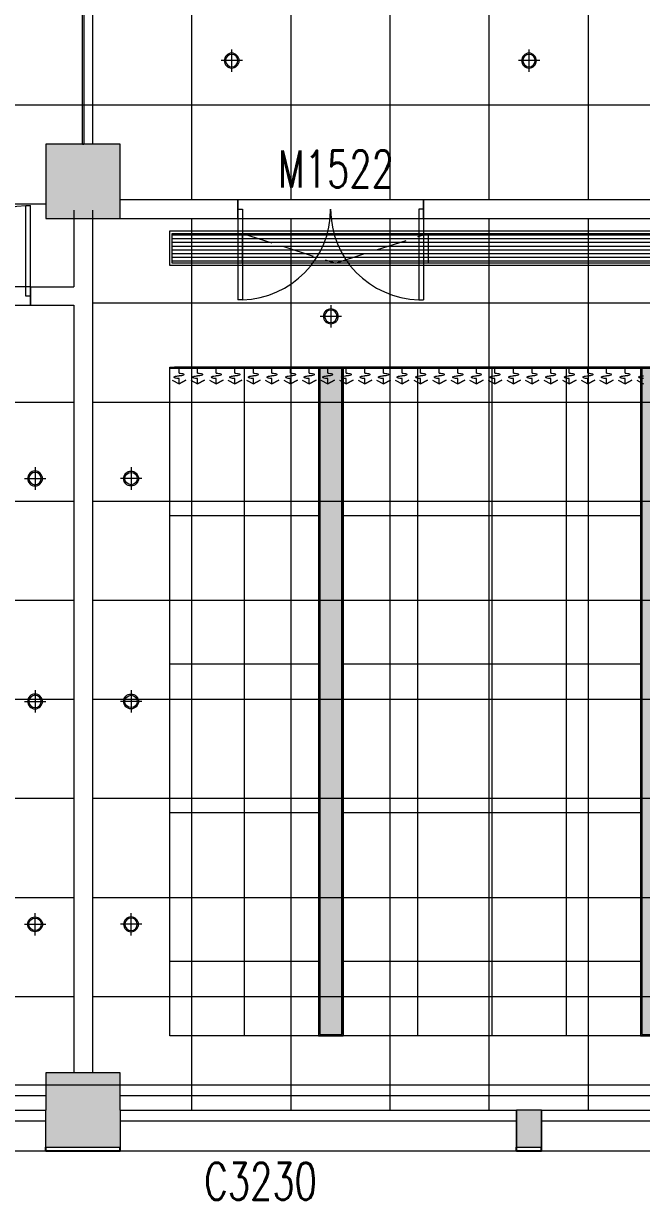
# Model space of a CAD drawing. Header units: millimetres. Extents: x 164760 to 3716174, y -1766400 to 11969.
# Drawn here: x 3497797 to 3502784, y -1647068 to -1637540 of the extents above; entities that cross this region are included whole.
import ezdxf

# ---------------------------------------------------------------- set-up
doc = ezdxf.new("R2010")
doc.units = ezdxf.units.MM
doc.header["$LTSCALE"] = 1000
doc.linetypes.add('DASH', pattern=[0.35, 0.25, -0.1])
doc.linetypes.add('DOTE', pattern=[2.42, 2, -0.2, 0.02, -0.2])
doc.layers.get('0').update_dxf_attribs({"color": 253, "linetype": 'CONTINUOUS'})
for name, color, linetype, lineweight in [('COLUMN', 253, 'CONTINUOUS', 0), ('DOOR【门】', 253, 'CONTINUOUS', 0), ('FC-FLOOR【地材分格】', 253, 'CONTINUOUS', 0), ('FF-Win【窗】', 253, 'CONTINUOUS', 0), ('PUB_HATCH', 253, 'CONTINUOUS', 0), ('RC-FCU【空调设备】', 253, 'CONTINUOUS', 0), ('RC-LIGHT【天花灯具】', 253, 'CONTINUOUS', 0), ('RC-Modelling【天花造型】', 253, 'CONTINUOUS', 0), ('RC-STR【天花细线】', 253, 'CONTINUOUS', 0), ('Wall【墙体】', 253, 'CONTINUOUS', 0)]:
    doc.layers.add(name, color=color, linetype=linetype, lineweight=lineweight)
doc.layers.add('SURFACE', color=253, linetype='CONTINUOUS')
doc.layers.add('WINDOW_TEXT', color=253, linetype='CONTINUOUS')
doc.styles.add('_TCH_WINDOW', font='SIMPLEX', dxfattribs={"bigfont": 'GBCBIG'})
pattern_1 = [(0, (3778355.65, -1406196.8), (0, 800), []), (90, (3778355.65, -1406196.8), (-800, 5e-14), [])]

# ---------------------------------------------------------------- blocks, each defined once
blk = doc.blocks.new('$WINLIB2D$00000004')
for p, q in [((-0.5, 0.5), (0.5, 0.5)), ((-0.5, 0.5), (-0.5, -0.5)), ((0.5, -0.5), (0.5, 0.5)), ((-0.5, 0.2406), (0.5, 0.2406)), ((-0.5, -0.5), (0.5, -0.5))]:
    blk.add_line(p, q)
blk = doc.blocks.new('海龙_0918165925')
at = {"layer": 'PUB_HATCH'}
for points in [[(-32700, -9000), (-32100, -9000), (-32100, -8400), (-32700, -8400)], [(-32700, -16500), (-32100, -16500), (-32100, -15900), (-32700, -15900)], [(-28900, -16500), (-28700, -16500), (-28700, -16200), (-28900, -16200)]]:
    blk.add_hatch(color=256, dxfattribs=at).paths.add_polyline_path(points)
at = {"layer": 'COLUMN'}
for p, q in [((-32100, -8400), (-32700, -8400)), ((-32700, -8400), (-32700, -9000)), ((-32100, -9000), (-32100, -8400)), ((-32700, -9000), (-32100, -9000)), ((-32100, -15900), (-32700, -15900)), ((-32700, -15900), (-32700, -16200)), ((-32100, -16200), (-32100, -15900)), ((-32700, -16500), (-32100, -16500))]:
    blk.add_line(p, q, dxfattribs=at)
blk = doc.blocks.new('$DorLib2D$00000002')
for p, q in [((-0.5, 0), (-0.5, 0.4875)), ((-0.475, 0.4875), (-0.5, 0.4875)), ((-0.475, 0), (-0.475, 0.4875)), ((0.475, 0), (0.475, 0.4875)), ((0.475, 0.4875), (0.5, 0.4875)), ((0.5, 0), (0.5, 0.4875)), ((-0.5, 0), (-0.475, 0)), ((0.5, 0), (0.475, 0))]:
    blk.add_line(p, q)
at = {"lineweight": 13}
for centre, start, end in [((-0.4875, 0), 0, 88.53072), ((0.4875, 0), 91.46928, 180)]:
    blk.add_arc(centre, 0.4875, start, end, dxfattribs=at)
blk = doc.blocks.new('圆形筒灯')
at = {"color": 251, "linetype": 'DOTE', "ltscale": 43.504693}
blk.add_line((0, 90.6), (0, -90.6), dxfattribs=at)
at = {"color": 251, "linetype": 'DOTE', "ltscale": 41.297046}
blk.add_line((86, 0), (-86, 0), dxfattribs=at)
blk.add_ellipse((0, 0), major_axis=(-42.4, 42.4), ratio=1, start_param=2.355868237233172, end_param=8.639053544412757)
at = {"color": 251}
blk.add_ellipse((0, 0), major_axis=(35.4, 35.4), ratio=1, start_param=5.49871431692557, end_param=11.78189962410516, dxfattribs=at)
blk = doc.blocks.new('*U408')
for p, q in [((0, -12), (0, 0)), ((0, 0), (13050, 0)), ((13050, -12), (0, -12)), ((75, -49.3), (75, -12)), ((75, -136.2), (75, -93.2)), ((225, -49.3), (225, -12)), ((225, -136.2), (225, -93.2)), ((375, -49.3), (375, -12)), ((375, -136.2), (375, -93.2)), ((525, -49.3), (525, -12)), ((525, -136.2), (525, -93.2)), ((675, -49.3), (675, -12)), ((675, -136.2), (675, -93.2)), ((825, -49.3), (825, -12)), ((825, -136.2), (825, -93.2)), ((975, -49.3), (975, -12)), ((975, -136.2), (975, -93.2)), ((1125, -49.3), (1125, -12)), ((1125, -136.2), (1125, -93.2)), ((1275, -49.3), (1275, -12)), ((1275, -136.2), (1275, -93.2)), ((1425, -49.3), (1425, -12)), ((1425, -136.2), (1425, -93.2)), ((1575, -49.3), (1575, -12)), ((1575, -136.2), (1575, -93.2)), ((1725, -49.3), (1725, -12)), ((1725, -136.2), (1725, -93.2)), ((1875, -49.3), (1875, -12)), ((1875, -136.2), (1875, -93.2)), ((2025, -49.3), (2025, -12)), ((2025, -136.2), (2025, -93.2)), ((2175, -49.3), (2175, -12)), ((2175, -136.2), (2175, -93.2)), ((2325, -49.3), (2325, -12)), ((2325, -136.2), (2325, -93.2)), ((2475, -49.3), (2475, -12)), ((2475, -136.2), (2475, -93.2)), ((2625, -49.3), (2625, -12)), ((2625, -136.2), (2625, -93.2)), ((2775, -49.3), (2775, -12)), ((2775, -136.2), (2775, -93.2)), ((2925, -49.3), (2925, -12)), ((2925, -136.2), (2925, -93.2)), ((3075, -49.3), (3075, -12)), ((3075, -136.2), (3075, -93.2)), ((3225, -49.3), (3225, -12)), ((3225, -136.2), (3225, -93.2)), ((3375, -49.3), (3375, -12)), ((3375, -136.2), (3375, -93.2)), ((3525, -49.3), (3525, -12)), ((3525, -136.2), (3525, -93.2)), ((3675, -49.3), (3675, -12)), ((3675, -136.2), (3675, -93.2)), ((19.6, -104.5), (75, -136.2)), ((130.4, -104.5), (75, -136.2)), ((75, -136.2), (130.4, -104.5)), ((169.6, -104.5), (225, -136.2)), ((280.4, -104.5), (225, -136.2)), ((225, -136.2), (280.4, -104.5)), ((319.6, -104.5), (375, -136.2)), ((430.4, -104.5), (375, -136.2)), ((375, -136.2), (430.4, -104.5)), ((469.6, -104.5), (525, -136.2)), ((580.4, -104.5), (525, -136.2)), ((525, -136.2), (580.4, -104.5)), ((619.6, -104.5), (675, -136.2)), ((730.4, -104.5), (675, -136.2)), ((675, -136.2), (730.4, -104.5)), ((769.6, -104.5), (825, -136.2)), ((880.4, -104.5), (825, -136.2)), ((825, -136.2), (880.4, -104.5)), ((919.6, -104.5), (975, -136.2)), ((1030.4, -104.5), (975, -136.2)), ((975, -136.2), (1030.4, -104.5)), ((1069.6, -104.5), (1125, -136.2)), ((1180.4, -104.5), (1125, -136.2)), ((1125, -136.2), (1180.4, -104.5)), ((1219.6, -104.5), (1275, -136.2)), ((1330.4, -104.5), (1275, -136.2)), ((1275, -136.2), (1330.4, -104.5)), ((1369.6, -104.5), (1425, -136.2)), ((1480.4, -104.5), (1425, -136.2)), ((1425, -136.2), (1480.4, -104.5)), ((1519.6, -104.5), (1575, -136.2)), ((1630.4, -104.5), (1575, -136.2)), ((1575, -136.2), (1630.4, -104.5)), ((1669.6, -104.5), (1725, -136.2)), ((1780.4, -104.5), (1725, -136.2)), ((1725, -136.2), (1780.4, -104.5)), ((1819.6, -104.5), (1875, -136.2)), ((1930.4, -104.5), (1875, -136.2)), ((1875, -136.2), (1930.4, -104.5)), ((1969.6, -104.5), (2025, -136.2)), ((2080.4, -104.5), (2025, -136.2)), ((2025, -136.2), (2080.4, -104.5)), ((2119.6, -104.5), (2175, -136.2)), ((2230.4, -104.5), (2175, -136.2)), ((2175, -136.2), (2230.4, -104.5)), ((2269.6, -104.5), (2325, -136.2)), ((2380.4, -104.5), (2325, -136.2)), ((2325, -136.2), (2380.4, -104.5)), ((2419.6, -104.5), (2475, -136.2)), ((2530.4, -104.5), (2475, -136.2)), ((2475, -136.2), (2530.4, -104.5)), ((2569.6, -104.5), (2625, -136.2)), ((2680.4, -104.5), (2625, -136.2)), ((2625, -136.2), (2680.4, -104.5)), ((2719.6, -104.5), (2775, -136.2)), ((2830.4, -104.5), (2775, -136.2)), ((2775, -136.2), (2830.4, -104.5)), ((2869.6, -104.5), (2925, -136.2)), ((2980.4, -104.5), (2925, -136.2)), ((2925, -136.2), (2980.4, -104.5)), ((3019.6, -104.5), (3075, -136.2)), ((3130.4, -104.5), (3075, -136.2)), ((3075, -136.2), (3130.4, -104.5)), ((3169.6, -104.5), (3225, -136.2)), ((3280.4, -104.5), (3225, -136.2)), ((3225, -136.2), (3280.4, -104.5)), ((3319.6, -104.5), (3375, -136.2)), ((3430.4, -104.5), (3375, -136.2)), ((3375, -136.2), (3430.4, -104.5)), ((3469.6, -104.5), (3525, -136.2)), ((3580.4, -104.5), (3525, -136.2)), ((3525, -136.2), (3580.4, -104.5)), ((3619.6, -104.5), (3675, -136.2)), ((3730.4, -104.5), (3675, -136.2)), ((3675, -136.2), (3730.4, -104.5)), ((3769.6, -104.5), (3825, -136.2))]:
    blk.add_line(p, q)
at = {"extrusion": (0, 0, -1)}
for centre, major_axis, start_param, end_param in [((40, -82.2), (3.69, -3.69), 1.137309, 3.57508), ((72.5, -170.8), (-70.4, -70.4), 2.004284, 2.381239), ((72.5, 6.4), (70.4, -70.4), 0.760354, 1.137309), ((77.5, -148.9), (-70.4, -70.4), 2.33115, 2.708105), ((77.5, 28.3), (70.4, -70.4), 0.433488, 0.810442), ((110, -60.3), (3.69, -3.69), 4.278901, 6.716673), ((190, -82.2), (3.69, -3.69), 1.137309, 3.57508), ((222.5, -170.8), (-70.4, -70.4), 2.004284, 2.381239), ((222.5, 6.4), (70.4, -70.4), 0.760354, 1.137309), ((227.5, -148.9), (-70.4, -70.4), 2.33115, 2.708105), ((227.5, 28.3), (70.4, -70.4), 0.433488, 0.810442), ((260, -60.3), (3.69, -3.69), 4.278901, 6.716673), ((340, -82.2), (3.69, -3.69), 1.137309, 3.57508), ((372.5, -170.8), (-70.4, -70.4), 2.004284, 2.381239), ((372.5, 6.4), (70.4, -70.4), 0.760354, 1.137309), ((377.5, -148.9), (-70.4, -70.4), 2.33115, 2.708105), ((377.5, 28.3), (70.4, -70.4), 0.433488, 0.810442), ((410, -60.3), (3.69, -3.69), 4.278901, 6.716673), ((490, -82.2), (3.69, -3.69), 1.137309, 3.57508), ((522.5, -170.8), (-70.4, -70.4), 2.004284, 2.381239), ((522.5, 6.4), (70.4, -70.4), 0.760354, 1.137309), ((527.5, -148.9), (-70.4, -70.4), 2.33115, 2.708105), ((527.5, 28.3), (70.4, -70.4), 0.433488, 0.810442), ((560, -60.3), (3.69, -3.69), 4.278901, 6.716673), ((640, -82.2), (3.69, -3.69), 1.137309, 3.57508), ((672.5, -170.8), (-70.4, -70.4), 2.004284, 2.381239), ((672.5, 6.4), (70.4, -70.4), 0.760354, 1.137309), ((677.5, -148.9), (-70.4, -70.4), 2.33115, 2.708105), ((677.5, 28.3), (70.4, -70.4), 0.433488, 0.810442), ((710, -60.3), (3.69, -3.69), 4.278901, 6.716673), ((790, -82.2), (3.69, -3.69), 1.137309, 3.57508), ((822.5, -170.8), (-70.4, -70.4), 2.004284, 2.381239), ((822.5, 6.4), (70.4, -70.4), 0.760354, 1.137309), ((827.5, -148.9), (-70.4, -70.4), 2.33115, 2.708105), ((827.5, 28.3), (70.4, -70.4), 0.433488, 0.810442), ((860, -60.3), (3.69, -3.69), 4.278901, 6.716673), ((940, -82.2), (3.69, -3.69), 1.137309, 3.57508), ((972.5, -170.8), (-70.4, -70.4), 2.004284, 2.381239), ((972.5, 6.4), (70.4, -70.4), 0.760354, 1.137309), ((977.5, -148.9), (-70.4, -70.4), 2.33115, 2.708105), ((977.5, 28.3), (70.4, -70.4), 0.433488, 0.810442), ((1010, -60.3), (3.69, -3.69), 4.278901, 6.716673), ((1090, -82.2), (3.69, -3.69), 1.137309, 3.57508), ((1122.5, -170.8), (-70.4, -70.4), 2.004284, 2.381239), ((1122.5, 6.4), (70.4, -70.4), 0.760354, 1.137309), ((1127.5, -148.9), (-70.4, -70.4), 2.33115, 2.708105), ((1127.5, 28.3), (70.4, -70.4), 0.433488, 0.810442), ((1160, -60.3), (3.69, -3.69), 4.278901, 6.716673), ((1240, -82.2), (3.69, -3.69), 1.137309, 3.57508), ((1272.5, -170.8), (-70.4, -70.4), 2.004284, 2.381239), ((1272.5, 6.4), (70.4, -70.4), 0.760354, 1.137309), ((1277.5, -148.9), (-70.4, -70.4), 2.33115, 2.708105), ((1277.5, 28.3), (70.4, -70.4), 0.433488, 0.810442), ((1310, -60.3), (3.69, -3.69), 4.278901, 6.716673), ((1390, -82.2), (3.69, -3.69), 1.137309, 3.57508), ((1422.5, -170.8), (-70.4, -70.4), 2.004284, 2.381239), ((1422.5, 6.4), (70.4, -70.4), 0.760354, 1.137309), ((1427.5, -148.9), (-70.4, -70.4), 2.33115, 2.708105), ((1427.5, 28.3), (70.4, -70.4), 0.433488, 0.810442), ((1460, -60.3), (3.69, -3.69), 4.278901, 6.716673), ((1540, -82.2), (3.69, -3.69), 1.137309, 3.57508), ((1572.5, -170.8), (-70.4, -70.4), 2.004284, 2.381239), ((1572.5, 6.4), (70.4, -70.4), 0.760354, 1.137309), ((1577.5, -148.9), (-70.4, -70.4), 2.33115, 2.708105), ((1577.5, 28.3), (70.4, -70.4), 0.433488, 0.810442), ((1610, -60.3), (3.69, -3.69), 4.278901, 6.716673), ((1690, -82.2), (3.69, -3.69), 1.137309, 3.57508), ((1722.5, -170.8), (-70.4, -70.4), 2.004284, 2.381239), ((1722.5, 6.4), (70.4, -70.4), 0.760354, 1.137309), ((1727.5, -148.9), (-70.4, -70.4), 2.33115, 2.708105), ((1727.5, 28.3), (70.4, -70.4), 0.433488, 0.810442), ((1760, -60.3), (3.69, -3.69), 4.278901, 6.716673), ((1840, -82.2), (3.69, -3.69), 1.137309, 3.57508), ((1872.5, -170.8), (-70.4, -70.4), 2.004284, 2.381239), ((1872.5, 6.4), (70.4, -70.4), 0.760354, 1.137309), ((1877.5, -148.9), (-70.4, -70.4), 2.33115, 2.708105), ((1877.5, 28.3), (70.4, -70.4), 0.433488, 0.810442), ((1910, -60.3), (3.69, -3.69), 4.278901, 6.716673), ((1990, -82.2), (3.69, -3.69), 1.137309, 3.57508), ((2022.5, -170.8), (-70.4, -70.4), 2.004284, 2.381239), ((2022.5, 6.4), (70.4, -70.4), 0.760354, 1.137309), ((2027.5, -148.9), (-70.4, -70.4), 2.33115, 2.708105), ((2027.5, 28.3), (70.4, -70.4), 0.433488, 0.810442), ((2060, -60.3), (3.69, -3.69), 4.278901, 6.716673), ((2140, -82.2), (3.69, -3.69), 1.137309, 3.57508), ((2172.5, -170.8), (-70.4, -70.4), 2.004284, 2.381239), ((2172.5, 6.4), (70.4, -70.4), 0.760354, 1.137309), ((2177.5, -148.9), (-70.4, -70.4), 2.33115, 2.708105), ((2177.5, 28.3), (70.4, -70.4), 0.433488, 0.810442), ((2210, -60.3), (3.69, -3.69), 4.278901, 6.716673), ((2290, -82.2), (3.69, -3.69), 1.137309, 3.57508), ((2322.5, -170.8), (-70.4, -70.4), 2.004284, 2.381239), ((2322.5, 6.4), (70.4, -70.4), 0.760354, 1.137309), ((2327.5, -148.9), (-70.4, -70.4), 2.33115, 2.708105), ((2327.5, 28.3), (70.4, -70.4), 0.433488, 0.810442), ((2360, -60.3), (3.69, -3.69), 4.278901, 6.716673), ((2440, -82.2), (3.69, -3.69), 1.137309, 3.57508), ((2472.5, -170.8), (-70.4, -70.4), 2.004284, 2.381239), ((2472.5, 6.4), (70.4, -70.4), 0.760354, 1.137309), ((2477.5, -148.9), (-70.4, -70.4), 2.33115, 2.708105), ((2477.5, 28.3), (70.4, -70.4), 0.433488, 0.810442), ((2510, -60.3), (3.69, -3.69), 4.278901, 6.716673), ((2590, -82.2), (3.69, -3.69), 1.137309, 3.57508), ((2622.5, -170.8), (-70.4, -70.4), 2.004284, 2.381239), ((2622.5, 6.4), (70.4, -70.4), 0.760354, 1.137309), ((2627.5, -148.9), (-70.4, -70.4), 2.33115, 2.708105), ((2627.5, 28.3), (70.4, -70.4), 0.433488, 0.810442), ((2660, -60.3), (3.69, -3.69), 4.278901, 6.716673), ((2740, -82.2), (3.69, -3.69), 1.137309, 3.57508), ((2772.5, -170.8), (-70.4, -70.4), 2.004284, 2.381239), ((2772.5, 6.4), (70.4, -70.4), 0.760354, 1.137309), ((2777.5, -148.9), (-70.4, -70.4), 2.33115, 2.708105), ((2777.5, 28.3), (70.4, -70.4), 0.433488, 0.810442), ((2810, -60.3), (3.69, -3.69), 4.278901, 6.716673), ((2890, -82.2), (3.69, -3.69), 1.137309, 3.57508), ((2922.5, -170.8), (-70.4, -70.4), 2.004284, 2.381239), ((2922.5, 6.4), (70.4, -70.4), 0.760354, 1.137309), ((2927.5, -148.9), (-70.4, -70.4), 2.33115, 2.708105), ((2927.5, 28.3), (70.4, -70.4), 0.433488, 0.810442), ((2960, -60.3), (3.69, -3.69), 4.278901, 6.716673), ((3040, -82.2), (3.69, -3.69), 1.137309, 3.57508), ((3072.5, -170.8), (-70.4, -70.4), 2.004284, 2.381239), ((3072.5, 6.4), (70.4, -70.4), 0.760354, 1.137309), ((3077.5, -148.9), (-70.4, -70.4), 2.33115, 2.708105), ((3077.5, 28.3), (70.4, -70.4), 0.433488, 0.810442), ((3110, -60.3), (3.69, -3.69), 4.278901, 6.716673), ((3190, -82.2), (3.69, -3.69), 1.137309, 3.57508), ((3222.5, -170.8), (-70.4, -70.4), 2.004284, 2.381239), ((3222.5, 6.4), (70.4, -70.4), 0.760354, 1.137309), ((3227.5, -148.9), (-70.4, -70.4), 2.33115, 2.708105), ((3227.5, 28.3), (70.4, -70.4), 0.433488, 0.810442), ((3260, -60.3), (3.69, -3.69), 4.278901, 6.716673), ((3340, -82.2), (3.69, -3.69), 1.137309, 3.57508), ((3372.5, -170.8), (-70.4, -70.4), 2.004284, 2.381239), ((3372.5, 6.4), (70.4, -70.4), 0.760354, 1.137309), ((3377.5, -148.9), (-70.4, -70.4), 2.33115, 2.708105), ((3377.5, 28.3), (70.4, -70.4), 0.433488, 0.810442), ((3410, -60.3), (3.69, -3.69), 4.278901, 6.716673), ((3490, -82.2), (3.69, -3.69), 1.137309, 3.57508), ((3522.5, -170.8), (-70.4, -70.4), 2.004284, 2.381239), ((3522.5, 6.4), (70.4, -70.4), 0.760354, 1.137309), ((3527.5, -148.9), (-70.4, -70.4), 2.33115, 2.708105), ((3527.5, 28.3), (70.4, -70.4), 0.433488, 0.810442), ((3560, -60.3), (3.69, -3.69), 4.278901, 6.716673), ((3640, -82.2), (3.69, -3.69), 1.137309, 3.57508), ((3672.5, -170.8), (-70.4, -70.4), 2.004284, 2.381239), ((3672.5, 6.4), (70.4, -70.4), 0.760354, 1.137309), ((3677.5, -148.9), (-70.4, -70.4), 2.33115, 2.708105), ((3677.5, 28.3), (70.4, -70.4), 0.433488, 0.810442), ((3710, -60.3), (3.69, -3.69), 4.278901, 6.716673), ((3790, -82.2), (3.69, -3.69), 1.137309, 3.57508), ((3822.5, -170.8), (-70.4, -70.4), 2.004284, 2.381239), ((3822.5, 6.4), (70.4, -70.4), 0.760354, 1.137309)]:
    blk.add_ellipse(centre, major_axis=major_axis, ratio=1, start_param=start_param, end_param=end_param, dxfattribs=at)
blk = doc.blocks.new('ZL_0609195278')
at = {"layer": 'RC-LIGHT【天花灯具】'}
h = blk.add_hatch(dxfattribs=at)
h.set_pattern_fill('DOTS', color=8, scale=10, angle=180)
h.set_pattern_definition([(180, (-2430707.972, 1481556.821), (-7.9375, -15.875), [0, -15.875])])
h.paths.add_polyline_path([(90, -10), (-90, -10), (-90, -5390), (90, -5390)])
blk.add_lwpolyline([(100, 0), (-100, 0), (-100, -5400), (100, -5400)], close=True, dxfattribs=at)
at = {"layer": 'RC-LIGHT【天花灯具】', "color": 8}
blk.add_lwpolyline([(90, -10), (-90, -10), (-90, -5390), (90, -5390)], close=True, dxfattribs=at)

msp = doc.modelspace()

# ---------------------------------------------------------------- hatches: boundary and pattern name
at = {"layer": 'FC-FLOOR【地材分格】'}
h = msp.add_hatch(dxfattribs=at)
h.set_pattern_fill('_USER', color=256, scale=800, double=1, pattern_type=0)
h.set_pattern_definition(pattern_1)
h.paths.add_polyline_path([(3577178.4, -1636714.2), (3575935.2, -1636714.2), (3573976.9, -1636714.2), (3573376.9, -1636714.2), (3572826.9, -1636714.2), (3571326.9, -1636713.4), (3571326.9, -1636714.2), (3570576.9, -1636714.2), (3569976.9, -1636714.2), (3569576.9, -1636714.2), (3568476.9, -1636714.2), (3565041.8, -1636714.2), (3563941.8, -1636714.2), (3561222.8, -1636714.2), (3560122.8, -1636714.2), (3559398.8, -1636714.2), (3559398.8, -1630414.2), (3559376.9, -1630414.2), (3556176.9, -1630414.2), (3556176.9, -1630714.2), (3556176.9, -1633165.3), (3556176.9, -1633914.2), (3556176.9, -1635014.2), (3556176.9, -1635764.2), (3556176.9, -1636714.2), (3556026.9, -1636714.2), (3556026.9, -1636564.2), (3556026.9, -1636714.2), (3555226.9, -1636714.2), (3555226.9, -1636564.2), (3555226.9, -1636714.2), (3555151.9, -1636714.2), (3554926.9, -1636714.2), (3554926.9, -1636564.2), (3555076.9, -1636564.2), (3555076.9, -1636714.2), (3553476.9, -1636714.2), (3553476.9, -1636715.3), (3551751.9, -1636715.3), (3551751.9, -1636715.3), (3550851.9, -1636715.3), (3548752, -1636715.3), (3548752, -1636865.5), (3548602, -1636865.5), (3548602, -1636715.3), (3548601.9, -1630714.2), (3548376.9, -1630714.2), (3548376.9, -1630414.2), (3545176.9, -1630414.2), (3544976.9, -1630414.2), (3541776.9, -1630414.2), (3541776.9, -1630714.2), (3541176.9, -1630714.2), (3541176.9, -1630414.2), (3537976.9, -1630414.2), (3537776.9, -1630414.2), (3534576.9, -1630414.2), (3534576.9, -1630714.2), (3534126.9, -1630714.2), (3534126.9, -1632064.1), (3534136.9, -1632064.1), (3534136.9, -1632814.2), (3536676.9, -1632814.2), (3536676.9, -1633164.2), (3536676.9, -1635764.2), (3536676.9, -1636714.2), (3536426.9, -1636714.2), (3534126.9, -1636714.2), (3533976.9, -1636714.2), (3533976.9, -1635764.2), (3533976.9, -1635014.2), (3533976.9, -1633914.2), (3533976.9, -1633164.2), (3533976.9, -1632889.2), (3533976.9, -1630714.2), (3533976.9, -1630414.2), (3530751.9, -1630414.2), (3530751.9, -1636714.2), (3530359.9, -1636714.2), (3529259.9, -1636714.2), (3521433.8, -1636714.2), (3520335.5, -1636714.2), (3520176.9, -1636714.2), (3519576.9, -1636714.2), (3518826.9, -1636714.2), (3518826.9, -1636713), (3517326.9, -1636713), (3517326.9, -1636714.2), (3516776.9, -1636714.2), (3516176.9, -1636714.2), (3516076.9, -1636714.2), (3514976.9, -1636714.2), (3513576.9, -1636714.2), (3513576.9, -1636714.2), (3512526.9, -1636714.2), (3512526.9, -1636714.2), (3509827.2, -1636714.2), (3508327.2, -1636714.2), (3507802.2, -1636714.2), (3507626.9, -1636714.2), (3505326.9, -1636714.2), (3505176.9, -1636714.2), (3505176.9, -1635764.2), (3505176.9, -1635014.2), (3505176.9, -1633914.2), (3505176.9, -1633164.2), (3505176.9, -1632889.2), (3505176.9, -1630714.2), (3505176.9, -1630414.2), (3501951.9, -1630414.2), (3501951.9, -1636714.2), (3501649.1, -1636714.2), (3500552.4, -1636714.2), (3492635.5, -1636714.2), (3491535.5, -1636714.2), (3491376.9, -1636714.2), (3490776.9, -1636714.2), (3490026.9, -1636714.2), (3488526.9, -1636714.2), (3487976.9, -1636714.2), (3487376.9, -1636714.2), (3487326.9, -1636714.2), (3486326.9, -1636714.2), (3485176.9, -1636714.2), (3484176.9, -1636714.2), (3484176.9, -1636744.2), (3484176.9, -1638484.2), (3484176.9, -1639114.2), (3483776.9, -1639114.2), (3483776.9, -1639665.4), (3484440.4, -1639665.4), (3485940.4, -1639665.4), (3486140.4, -1639665.4), (3486140.4, -1638964.2), (3490776.9, -1638964.2), (3490776.9, -1638514.2), (3491376.9, -1638514.2), (3491376.9, -1638964.2), (3496151.9, -1638964.2), (3496151.9, -1639665.4), (3496351.9, -1639665.4), (3497851.9, -1639665.4), (3498201.9, -1639665.4), (3498201.9, -1639114.2), (3497976.9, -1639114.2), (3497976.9, -1638514.2), (3498576.9, -1638514.2), (3498576.9, -1638964.2), (3499525.2, -1638964.2), (3501025.2, -1638964.2), (3505176.9, -1638964.2), (3505176.9, -1638514.2), (3505776.9, -1638514.2), (3505776.9, -1638964.2), (3509765.2, -1638964.2), (3511265.2, -1638964.2), (3512376.9, -1638964.2), (3512376.9, -1638514.2), (3512976.9, -1638514.2), (3512976.9, -1638964.2), (3514106.7, -1638964.2), (3515606.7, -1638964.2), (3519576.9, -1638964.2), (3519576.9, -1638514.2), (3520176.9, -1638514.2), (3520176.9, -1638964.2), (3524402.6, -1638964.2), (3525902.6, -1638964.2), (3526776.9, -1638964.2), (3526776.9, -1638514.2), (3527376.9, -1638514.2), (3527376.9, -1638964.2), (3528210, -1638964.2), (3529710, -1638964.2), (3533976.9, -1638964.2), (3533976.9, -1638514.2), (3534576.9, -1638514.2), (3534576.9, -1638964.2), (3537876.9, -1638964.2), (3538648.3, -1638964.2), (3540148.3, -1638964.2), (3541176.9, -1638964.2), (3541176.9, -1638514.2), (3541776.9, -1638514.2), (3541776.9, -1638964.2), (3544326.9, -1638964.2), (3545826.9, -1638964.2), (3548376.9, -1638964.2), (3548376.9, -1638514.2), (3548602, -1638514.2), (3548602, -1638365.5), (3548752, -1638365.5), (3548752, -1638514.2), (3548976.9, -1638514.2), (3548976.9, -1638964.2), (3549079.2, -1638964.2), (3549079.2, -1638964.2), (3549981.8, -1638964.2), (3554572, -1638964.2), (3554572, -1638964.2), (3555474.6, -1638964.2), (3555576.9, -1638964.2), (3555576.9, -1638514.2), (3556176.9, -1638514.2), (3556176.9, -1638964.2), (3556275, -1638964.2), (3556275, -1638964.2), (3557175, -1638964.2), (3561151.4, -1638964.2), (3562251.4, -1638964.2), (3562776.9, -1638964.2), (3562776.9, -1638514.2), (3563376.9, -1638514.2), (3563376.9, -1638964.2), (3563902.5, -1638964.2), (3565002.5, -1638964.2), (3568351.4, -1638964.2), (3569451.4, -1638964.2), (3569976.9, -1638964.2), (3569976.9, -1638514.2), (3570576.9, -1638514.2), (3570576.9, -1638964.2), (3575551.4, -1638964.2), (3576651.4, -1638964.2), (3577176.9, -1638964.2), (3577176.9, -1638484.2), (3577178.4, -1638484.2)])
h = msp.add_hatch(dxfattribs=at)
h.set_pattern_fill('_USER', color=256, scale=800, double=1, pattern_type=0)
h.set_pattern_definition(pattern_1)
h.paths.add_polyline_path([(3498201.9, -1639815.4), (3497851.9, -1639815.4), (3496351.9, -1639815.4), (3496001.9, -1639815.4), (3496001.9, -1639114.2), (3491376.9, -1639114.2), (3490776.9, -1639114.2), (3486290.4, -1639114.2), (3486290.4, -1639815.4), (3485940.4, -1639815.4), (3484440.4, -1639815.4), (3483776.9, -1639815.4), (3483776.9, -1646014.2), (3484176.9, -1646014.2), (3484176.9, -1646414.2), (3485226.9, -1646414.2), (3486426.9, -1646414.2), (3487376.9, -1646414.2), (3487376.9, -1646314.2), (3487576.9, -1646314.2), (3490776.9, -1646314.2), (3490776.9, -1646014.2), (3491376.9, -1646014.2), (3491376.9, -1646314.2), (3494576.9, -1646314.2), (3494776.9, -1646314.2), (3497976.9, -1646314.2), (3497976.9, -1646014.2), (3498201.9, -1646014.2)])
h = msp.add_hatch(dxfattribs=at)
h.set_pattern_fill('_USER', color=256, scale=800, double=1, pattern_type=0)
h.set_pattern_definition(pattern_1)
h.paths.add_polyline_path([(3512601.9, -1639114.2), (3512376.9, -1639114.2), (3511265.2, -1639114.2), (3509765.2, -1639114.2), (3505776.9, -1639114.2), (3505176.9, -1639114.2), (3501025.2, -1639114.2), (3499525.2, -1639114.2), (3498576.9, -1639114.2), (3498351.9, -1639114.2), (3498351.9, -1646014.2), (3498576.9, -1646014.2), (3498576.9, -1646314.2), (3501776.9, -1646314.2), (3501976.9, -1646314.2), (3505176.9, -1646314.2), (3505176.9, -1646014.2), (3505776.9, -1646014.2), (3505776.9, -1646314.2), (3508976.9, -1646314.2), (3509176.9, -1646314.2), (3512376.9, -1646314.2), (3512376.9, -1646014.2), (3512601.9, -1646014.2)])
at = {"layer": 'RC-FCU【空调设备】'}
h = msp.add_hatch(dxfattribs=at)
h.set_pattern_fill('_USER', color=8, scale=30, angle=360, pattern_type=0)
h.set_pattern_definition([(360, (-2427075.03, -2837176.523), (7e-15, 30), [])])
h.paths.add_polyline_path([(3511956.9, -1639474.2), (3511956.9, -1639234.2), (3498996.9, -1639234.2), (3498996.9, -1639474.2)])

# ---------------------------------------------------------------- linework, layer by layer
at = {"layer": 'FC-FLOOR【地材分格】', "color": 3}
for points in [[(3501025.2, -1638964.2), (3499525.2, -1638964.2), (3499525.2, -1639114.2), (3501025.2, -1639114.2)], [(3497851.9, -1639665.4), (3496351.9, -1639665.4), (3496351.9, -1639815.4), (3497851.9, -1639815.4)]]:
    msp.add_lwpolyline(points, close=True, dxfattribs=at)
at = {"layer": 'RC-FCU【空调设备】'}
msp.add_lwpolyline([(3498976.9, -1639494.2), (3498976.9, -1639214.2), (3511976.9, -1639214.2), (3511976.9, -1639494.2)], close=True, dxfattribs=at)
at = {"layer": 'RC-FCU【空调设备】', "color": 8}
msp.add_lwpolyline([(3498996.9, -1639474.2), (3498996.9, -1639234.2), (3511956.9, -1639234.2), (3511956.9, -1639474.2)], close=True, dxfattribs=at)
at = {"layer": 'RC-FCU【空调设备】', "color": 8, "linetype": 'DASH'}
msp.add_lwpolyline([(3499563.5, -1639474.2), (3499563.5, -1639234.2), (3501063.5, -1639234.2), (3501063.5, -1639474.2)], close=True, dxfattribs=at)
msp.add_lwpolyline([(3499563.5, -1639234.2), (3500313.5, -1639474.2), (3501063.5, -1639234.2)], dxfattribs=at)
at = {"layer": 'RC-Modelling【天花造型】'}
for p, q in [((3509376.9, -1640314.2), (3499014.4, -1640314.2)), ((3548376.9, -1646114.2), (3484176.9, -1646114.2))]:
    msp.add_line(p, q, dxfattribs=at)
for points in [[(3501025.2, -1638964.2), (3499525.2, -1638964.2), (3499525.2, -1639114.2), (3501025.2, -1639114.2)], [(3497851.9, -1639665.4), (3496351.9, -1639665.4), (3496351.9, -1639815.4), (3497851.9, -1639815.4)], [(3511976.9, -1645714.2), (3498976.9, -1645714.2), (3498976.9, -1640314.2), (3511976.9, -1640314.2)]]:
    msp.add_lwpolyline(points, close=True, dxfattribs=at)
at = {"layer": 'RC-STR【天花细线】'}
for p, q in [((3499576.9, -1640314.2), (3499576.9, -1645714.2)), ((3500176.9, -1640314.2), (3500176.9, -1645714.2)), ((3500376.9, -1640314.2), (3500376.9, -1645714.2)), ((3500976.9, -1640314.2), (3500976.9, -1645714.2)), ((3501576.9, -1640314.2), (3501576.9, -1645714.2)), ((3502176.9, -1640314.2), (3502176.9, -1645714.2)), ((3502776.9, -1640314.2), (3502776.9, -1645714.2)), ((3500176.9, -1641514.2), (3498976.9, -1641514.2)), ((3502776.9, -1641514.2), (3500376.9, -1641514.2)), ((3500176.9, -1642714.2), (3498976.9, -1642714.2)), ((3502776.9, -1642714.2), (3500376.9, -1642714.2)), ((3500176.9, -1643914.2), (3498976.9, -1643914.2)), ((3502776.9, -1643914.2), (3500376.9, -1643914.2)), ((3500176.9, -1645114.2), (3498976.9, -1645114.2)), ((3502776.9, -1645114.2), (3500376.9, -1645114.2))]:
    msp.add_line(p, q, dxfattribs=at)
msp.add_lwpolyline([(3498271.9, -1636715.3), (3498281.9, -1636715.3), (3498281.9, -1638515.3), (3498271.9, -1638515.3)], close=True, dxfattribs=at)
at = {"layer": 'SURFACE'}
for p, q in [((3497976.9, -1646644.2), (3497976.9, -1646614.2)), ((3497976.9, -1646644.2), (3498276.9, -1646644.2)), ((3498276.9, -1646644.2), (3498576.9, -1646644.2)), ((3498576.9, -1646644.2), (3498576.9, -1646614.2)), ((3501776.9, -1646644.2), (3501776.9, -1646614.2)), ((3501776.9, -1646644.2), (3501976.9, -1646644.2)), ((3501976.9, -1646644.2), (3501976.9, -1646614.2))]:
    msp.add_line(p, q, dxfattribs=at)
at = {"layer": 'Wall【墙体】', "color": 9}
for p, q in [((3499525.2, -1638964.2), (3498576.9, -1638964.2)), ((3499525.2, -1639114.2), (3499525.2, -1638964.2)), ((3505176.9, -1638964.2), (3501025.2, -1638964.2)), ((3501025.2, -1638964.2), (3501025.2, -1639114.2)), ((3498201.9, -1639046.4), (3498201.9, -1639665.4)), ((3498351.9, -1639046.4), (3498351.9, -1646014.2)), ((3498576.9, -1639114.2), (3499525.2, -1639114.2)), ((3501025.2, -1639114.2), (3505176.9, -1639114.2)), ((3497851.9, -1639665.4), (3497851.9, -1639815.4)), ((3497851.9, -1639665.4), (3498201.9, -1639665.4)), ((3497851.9, -1639815.4), (3498201.9, -1639815.4)), ((3498201.9, -1639815.4), (3498201.9, -1646014.2)), ((3501976.9, -1646314.2), (3501776.9, -1646314.2)), ((3501776.9, -1646314.2), (3501776.9, -1646614.2)), ((3501976.9, -1646614.2), (3501976.9, -1646314.2)), ((3501776.9, -1646614.2), (3501976.9, -1646614.2))]:
    msp.add_line(p, q, dxfattribs=at)

# ---------------------------------------------------------------- block references
at = {"layer": 'COLUMN'}
msp.add_blockref('海龙_0918165925', (3530676.9, -1630114.2), dxfattribs=at)
at = {"layer": 'DOOR【门】'}
ref = msp.add_blockref('$DorLib2D$00000002', (3500275.2, -1639039.2), dxfattribs=dict(at, xscale=1500, yscale=1500, zscale=-1500, rotation=180))
ref.add_attrib('A', 'M1522', (3499850.2, -1638862.9), dxfattribs={"layer": 'WINDOW_TEXT', "height": 297.5, "style": '_TCH_WINDOW', "width": 0.705882})
ref = msp.add_blockref('$DorLib2D$00000002', (3497101.9, -1639740.4), dxfattribs=dict(at, xscale=-1500, yscale=1500, zscale=-1500))
ref.add_attrib('A', 'M1522', (3496676.9, -1639916.6), dxfattribs={"layer": 'WINDOW_TEXT', "height": 297.5, "style": '_TCH_WINDOW', "width": 0.705882})
at = {"layer": 'FF-Win【窗】'}
ref = msp.add_blockref('$WINLIB2D$00000004', (3496376.9, -1646479.2), dxfattribs=dict(at, xscale=3200, yscale=330, zscale=3200))
ref.add_attrib('A', 'C3230', (3495901.9, -1647067.9), dxfattribs={"layer": 'WINDOW_TEXT', "height": 297.5, "style": '_TCH_WINDOW', "width": 0.705882})
ref = msp.add_blockref('$WINLIB2D$00000004', (3500176.9, -1646479.2), dxfattribs=dict(at, xscale=3200, yscale=330, zscale=3200))
ref.add_attrib('A', 'C3230', (3499255.7, -1647037.9), dxfattribs={"layer": 'WINDOW_TEXT', "height": 297.5, "style": '_TCH_WINDOW', "width": 0.705882})
ref = msp.add_blockref('$WINLIB2D$00000004', (3503576.9, -1646479.2), dxfattribs=dict(at, xscale=3200, yscale=330, zscale=3200))
ref.add_attrib('A', 'C3230', (3503101.9, -1647067.9), dxfattribs={"layer": 'WINDOW_TEXT', "height": 297.5, "style": '_TCH_WINDOW', "width": 0.705882})
at = {"layer": 'RC-FCU【空调设备】', "ltscale": 10}
msp.add_blockref('*U408', (3498976.9, -1640314.2), dxfattribs=at)
at = {"layer": 'RC-LIGHT【天花灯具】', "xscale": -1, "rotation": 180}
for p in [(3499476.9, -1637839.2), (3501876.9, -1637839.2), (3498664.4, -1644814.2)]:
    msp.add_blockref('圆形筒灯', p, dxfattribs=at)
at = {"layer": 'RC-LIGHT【天花灯具】', "xscale": -1}
for p in [(3500276.9, -1639904.2), (3497889.4, -1641214.2), (3497889.4, -1643014.2)]:
    msp.add_blockref('圆形筒灯', p, dxfattribs=at)
at = {"layer": 'RC-LIGHT【天花灯具】'}
for name, p in [('ZL_0609195278', (3500276.9, -1640314.2)), ('ZL_0609195278', (3502876.9, -1640314.2)), ('圆形筒灯', (3498664.4, -1641214.2)), ('圆形筒灯', (3498664.4, -1643014.2))]:
    msp.add_blockref(name, p, dxfattribs=at)
at = {"layer": 'RC-LIGHT【天花灯具】', "rotation": 180}
msp.add_blockref('圆形筒灯', (3497889.4, -1644814.2), dxfattribs=at)

doc.saveas('drawing.dxf')
